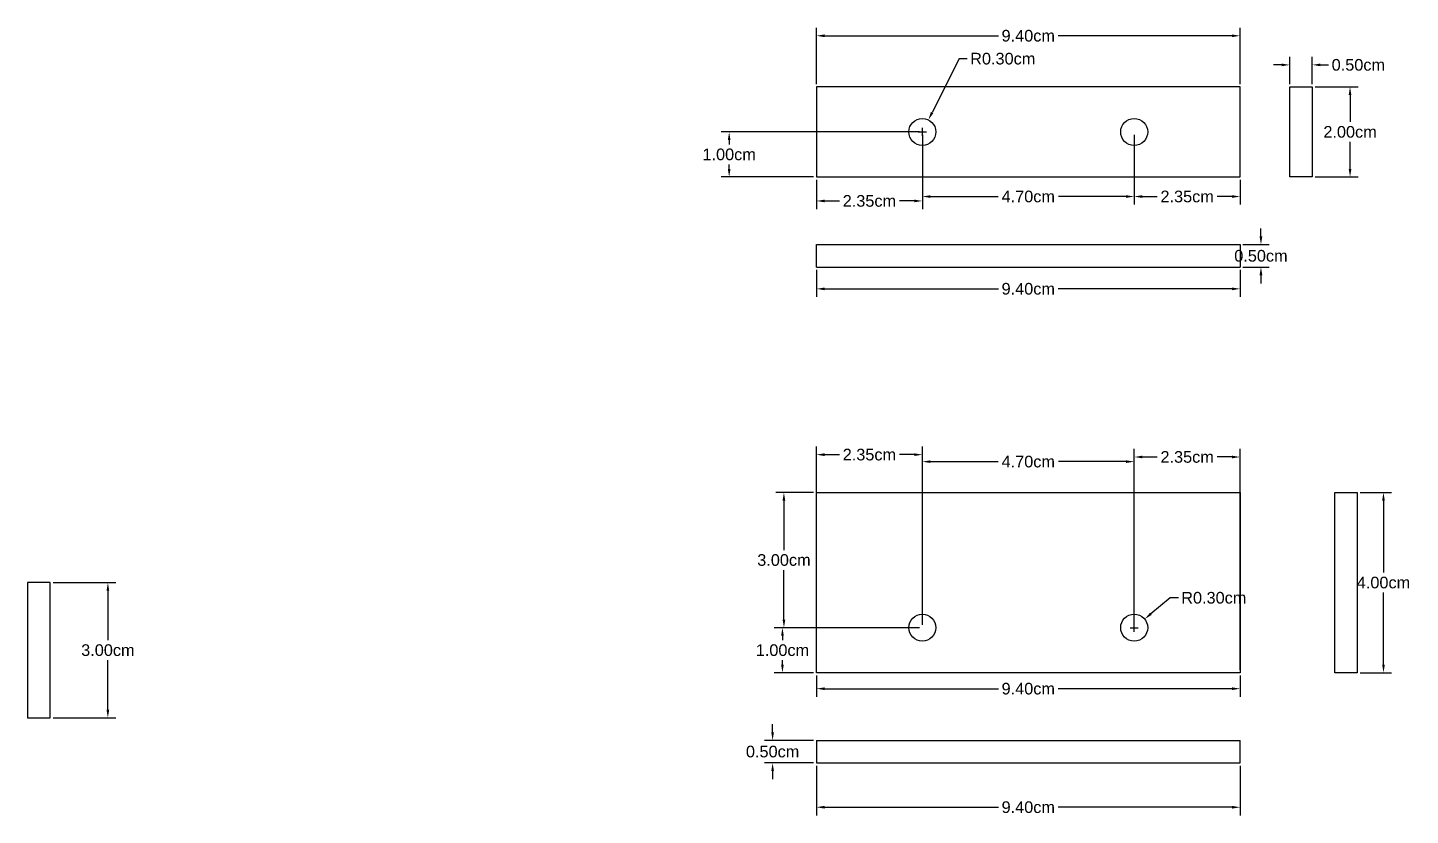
# Model space of a CAD drawing. Header units: inches. Extents: x 16.4 to 88.2, y 9.9 to 27.8.
# Drawn here: x 57.5 to 88.18, y 10.34 to 27.81 of the extents above; entities that cross this region are included whole.
import ezdxf

# ---------------------------------------------------------------- set-up
doc = ezdxf.new("R2010")
doc.units = ezdxf.units.IN
doc.header["$MEASUREMENT"] = 0
doc.layers.add('dim', color=70, linetype='Continuous')
doc.styles.get("Standard").update_dxf_attribs({"font": 'arial.ttf'})
doc.dimstyles.get("Standard").update_dxf_attribs({"dimtxt": 0.2585, "dimasz": 0.18, "dimexe": 0.18, "dimexo": 0.0625, "dimgap": 0.09, "dimtad": 0, "dimtih": 1, "dimtoh": 1, "dimzin": 0, "dimdsep": 46, "dimtxsty": 'Standard', "dimcen": 0.09, "dimazin": 0, "dimtfac": 1, "dimtofl": 0, "dimtmove": 0, "dimatfit": 3, "dimfxl": 1, "dimtolj": 1, "dimtzin": 0, "dimarcsym": 0})

# ---------------------------------------------------------------- blocks, each defined once
blk = doc.blocks.new('*D41')
at = {"layer": 'Defpoints', "color": 0, "lineweight": -3, "transparency": 16777216}
for p in [(58, 15.5), (58, 12.5), (59.28, 12.5)]:
    blk.add_point(p, dxfattribs=at)
at = {"layer": 'dim', "color": 0, "lineweight": -2, "transparency": 16777216}
for p, q in [((58.063, 15.5), (59.46, 15.5)), ((59.28, 15.32), (59.28, 14.222)), ((59.28, 12.68), (59.28, 13.778)), ((58.063, 12.5), (59.46, 12.5))]:
    blk.add_line(p, q, dxfattribs=at)
at = {"layer": 'dim', "color": 0, "lineweight": -3, "transparency": 16777216}
for points in [[(59.25, 15.32), (59.31, 15.32), (59.28, 15.5)], [(59.25, 12.68), (59.31, 12.68), (59.28, 12.5)]]:
    blk.add_solid(points, dxfattribs=at)
at = {"layer": 'dim', "color": 0, "lineweight": -3, "transparency": 16777216, "insert": (59.28, 14), "char_height": 0.2585, "attachment_point": 5}
blk.add_mtext('\\A1;3.00cm', dxfattribs=at)
blk = doc.blocks.new('*D42')
at = {"layer": 'Defpoints', "color": 0, "lineweight": -3, "transparency": 16777216}
for p in [(75, 13.5), (84.4, 13.5), (84.4, 13.146)]:
    blk.add_point(p, dxfattribs=at)
at = {"layer": 'dim', "color": 0, "lineweight": -2, "transparency": 16777216}
for p, q in [((75, 13.438), (75, 12.966)), ((84.4, 13.438), (84.4, 12.966)), ((75.18, 13.146), (79.037, 13.146)), ((84.22, 13.146), (80.363, 13.146))]:
    blk.add_line(p, q, dxfattribs=at)
at = {"layer": 'dim', "color": 0, "lineweight": -3, "transparency": 16777216}
for points in [[(75.18, 13.176), (75.18, 13.116), (75, 13.146)], [(84.22, 13.176), (84.22, 13.116), (84.4, 13.146)]]:
    blk.add_solid(points, dxfattribs=at)
at = {"layer": 'dim', "color": 0, "lineweight": -3, "transparency": 16777216, "insert": (79.7, 13.146), "char_height": 0.2585, "attachment_point": 5}
blk.add_mtext('\\A1;9.40cm', dxfattribs=at)
blk = doc.blocks.new('*D43')
at = {"layer": 'Defpoints', "color": 0, "lineweight": -3, "transparency": 16777216}
for p in [(77.35, 18.339), (77.35, 14.5), (75, 13.5)]:
    blk.add_point(p, dxfattribs=at)
at = {"layer": 'dim', "color": 0, "lineweight": -2, "transparency": 16777216}
for p, q in [((75, 13.562), (75, 18.519)), ((77.35, 14.562), (77.35, 18.519)), ((75.18, 18.339), (75.51, 18.339)), ((77.17, 18.339), (76.84, 18.339))]:
    blk.add_line(p, q, dxfattribs=at)
at = {"layer": 'dim', "color": 0, "lineweight": -3, "transparency": 16777216}
for points in [[(75.18, 18.369), (75.18, 18.309), (75, 18.339)], [(77.17, 18.369), (77.17, 18.309), (77.35, 18.339)]]:
    blk.add_solid(points, dxfattribs=at)
at = {"layer": 'dim', "color": 0, "lineweight": -3, "transparency": 16777216, "insert": (76.175, 18.339), "char_height": 0.2585, "attachment_point": 5}
blk.add_mtext('\\A1;2.35cm', dxfattribs=at)
blk = doc.blocks.new('*D44')
at = {"layer": 'Defpoints', "color": 0, "lineweight": -3, "transparency": 16777216}
for p in [(84.4, 18.287), (82.05, 14.5), (84.4, 13.5)]:
    blk.add_point(p, dxfattribs=at)
at = {"layer": 'dim', "color": 0, "lineweight": -2, "transparency": 16777216}
for p, q in [((82.05, 14.562), (82.05, 18.467)), ((84.4, 13.562), (84.4, 18.467)), ((82.23, 18.287), (82.56, 18.287)), ((84.22, 18.287), (83.89, 18.287))]:
    blk.add_line(p, q, dxfattribs=at)
at = {"layer": 'dim', "color": 0, "lineweight": -3, "transparency": 16777216}
for points in [[(82.23, 18.317), (82.23, 18.257), (82.05, 18.287)], [(84.22, 18.317), (84.22, 18.257), (84.4, 18.287)]]:
    blk.add_solid(points, dxfattribs=at)
at = {"layer": 'dim', "color": 0, "lineweight": -3, "transparency": 16777216, "insert": (83.225, 18.287), "char_height": 0.2585, "attachment_point": 5}
blk.add_mtext('\\A1;2.35cm', dxfattribs=at)
blk = doc.blocks.new('*D45')
at = {"layer": 'Defpoints', "color": 0, "lineweight": -3, "transparency": 16777216}
for p in [(82.05, 18.184), (77.35, 14.5), (82.05, 14.5)]:
    blk.add_point(p, dxfattribs=at)
at = {"layer": 'dim', "color": 0, "lineweight": -2, "transparency": 16777216}
for p, q in [((77.35, 14.562), (77.35, 18.364)), ((77.53, 18.184), (79.032, 18.184)), ((81.87, 18.184), (80.368, 18.184)), ((82.05, 14.562), (82.05, 18.364))]:
    blk.add_line(p, q, dxfattribs=at)
at = {"layer": 'dim', "color": 0, "lineweight": -3, "transparency": 16777216}
for points in [[(77.53, 18.214), (77.53, 18.154), (77.35, 18.184)], [(81.87, 18.214), (81.87, 18.154), (82.05, 18.184)]]:
    blk.add_solid(points, dxfattribs=at)
at = {"layer": 'dim', "color": 0, "lineweight": -3, "transparency": 16777216, "insert": (79.7, 18.184), "char_height": 0.2585, "attachment_point": 5}
blk.add_mtext('\\A1;4.70cm', dxfattribs=at)
blk = doc.blocks.new('*D47')
at = {"layer": 'Defpoints', "color": 0, "lineweight": -3, "transparency": 16777216}
for p in [(75, 12), (74.028, 11.5), (75, 11.5)]:
    blk.add_point(p, dxfattribs=at)
at = {"layer": 'dim', "color": 0, "lineweight": -2, "transparency": 16777216}
for p, q in [((74.028, 12.18), (74.028, 12.36)), ((74.938, 12), (73.848, 12)), ((74.938, 11.5), (73.848, 11.5)), ((74.028, 11.32), (74.028, 11.14))]:
    blk.add_line(p, q, dxfattribs=at)
at = {"layer": 'dim', "color": 0, "lineweight": -3, "transparency": 16777216}
for points in [[(73.998, 12.18), (74.058, 12.18), (74.028, 12)], [(73.998, 11.32), (74.058, 11.32), (74.028, 11.5)]]:
    blk.add_solid(points, dxfattribs=at)
at = {"layer": 'dim', "color": 0, "lineweight": -3, "transparency": 16777216, "insert": (74.028, 11.75), "char_height": 0.2585, "attachment_point": 5}
blk.add_mtext('\\A1;0.50cm', dxfattribs=at)
blk = doc.blocks.new('*D48')
at = {"layer": 'Defpoints', "color": 0, "lineweight": -3, "transparency": 16777216}
for p in [(75, 11.5), (84.4, 11.5), (84.4, 10.516)]:
    blk.add_point(p, dxfattribs=at)
at = {"layer": 'dim', "color": 0, "lineweight": -2, "transparency": 16777216}
for p, q in [((75, 11.438), (75, 10.336)), ((84.4, 11.438), (84.4, 10.336)), ((75.18, 10.516), (79.037, 10.516)), ((84.22, 10.516), (80.363, 10.516))]:
    blk.add_line(p, q, dxfattribs=at)
at = {"layer": 'dim', "color": 0, "lineweight": -3, "transparency": 16777216}
for points in [[(75.18, 10.546), (75.18, 10.486), (75, 10.516)], [(84.22, 10.546), (84.22, 10.486), (84.4, 10.516)]]:
    blk.add_solid(points, dxfattribs=at)
at = {"layer": 'dim', "color": 0, "lineweight": -3, "transparency": 16777216, "insert": (79.7, 10.516), "char_height": 0.2585, "attachment_point": 5}
blk.add_mtext('\\A1;9.40cm', dxfattribs=at)
blk = doc.blocks.new('*D49')
at = {"layer": 'Defpoints', "color": 0, "lineweight": -3, "transparency": 16777216}
for p in [(74.246, 14.5), (77.35, 14.5), (75, 13.5)]:
    blk.add_point(p, dxfattribs=at)
at = {"layer": 'dim', "color": 0, "lineweight": -2, "transparency": 16777216}
for p, q in [((77.288, 14.5), (74.066, 14.5)), ((74.246, 14.32), (74.246, 14.222)), ((74.938, 13.5), (74.066, 13.5)), ((74.246, 13.68), (74.246, 13.778))]:
    blk.add_line(p, q, dxfattribs=at)
at = {"layer": 'dim', "color": 0, "lineweight": -3, "transparency": 16777216}
for points in [[(74.216, 14.32), (74.276, 14.32), (74.246, 14.5)], [(74.216, 13.68), (74.276, 13.68), (74.246, 13.5)]]:
    blk.add_solid(points, dxfattribs=at)
at = {"layer": 'dim', "color": 0, "lineweight": -3, "transparency": 16777216, "insert": (74.246, 14), "char_height": 0.2585, "attachment_point": 5}
blk.add_mtext('\\A1;1.00cm', dxfattribs=at)
blk = doc.blocks.new('*D50')
at = {"layer": 'Defpoints', "color": 0, "lineweight": -3, "transparency": 16777216}
for p in [(74.279, 17.5), (75, 17.5), (77.35, 14.5)]:
    blk.add_point(p, dxfattribs=at)
at = {"layer": 'dim', "color": 0, "lineweight": -2, "transparency": 16777216}
for p, q in [((74.938, 17.5), (74.099, 17.5)), ((74.279, 17.32), (74.279, 16.222)), ((74.279, 14.68), (74.279, 15.778)), ((77.288, 14.5), (74.099, 14.5))]:
    blk.add_line(p, q, dxfattribs=at)
at = {"layer": 'dim', "color": 0, "lineweight": -3, "transparency": 16777216}
for points in [[(74.249, 17.32), (74.309, 17.32), (74.279, 17.5)], [(74.249, 14.68), (74.309, 14.68), (74.279, 14.5)]]:
    blk.add_solid(points, dxfattribs=at)
at = {"layer": 'dim', "color": 0, "lineweight": -3, "transparency": 16777216, "insert": (74.279, 16), "char_height": 0.2585, "attachment_point": 5}
blk.add_mtext('\\A1;3.00cm', dxfattribs=at)
blk = doc.blocks.new('*D51')
at = {"layer": 'Defpoints', "color": 0, "lineweight": -3, "transparency": 16777216}
for p in [(87, 17.5), (87, 13.5), (87.581, 13.5)]:
    blk.add_point(p, dxfattribs=at)
at = {"layer": 'dim', "color": 0, "lineweight": -2, "transparency": 16777216}
for p, q in [((87.063, 17.5), (87.761, 17.5)), ((87.581, 17.32), (87.581, 15.722)), ((87.581, 13.68), (87.581, 15.278)), ((87.063, 13.5), (87.761, 13.5))]:
    blk.add_line(p, q, dxfattribs=at)
at = {"layer": 'dim', "color": 0, "lineweight": -3, "transparency": 16777216}
for points in [[(87.551, 17.32), (87.611, 17.32), (87.581, 17.5)], [(87.551, 13.68), (87.611, 13.68), (87.581, 13.5)]]:
    blk.add_solid(points, dxfattribs=at)
at = {"layer": 'dim', "color": 0, "lineweight": -3, "transparency": 16777216, "insert": (87.581, 15.5), "char_height": 0.2585, "attachment_point": 5}
blk.add_mtext('\\A1;4.00cm', dxfattribs=at)
blk = doc.blocks.new('*D52')
at = {"layer": 'Defpoints', "color": 0, "lineweight": -3, "transparency": 16777216}
for p in [(82.05, 14.5), (82.281, 14.691)]:
    blk.add_point(p, dxfattribs=at)
at = {"layer": 'dim', "color": 0, "lineweight": -2, "transparency": 16777216}
for p, q in [((82.85, 15.162), (82.42, 14.806)), ((83.03, 15.162), (82.85, 15.162)), ((81.96, 14.5), (82.14, 14.5)), ((82.05, 14.41), (82.05, 14.59))]:
    blk.add_line(p, q, dxfattribs=at)
at = {"layer": 'dim', "color": 0, "lineweight": -3, "transparency": 16777216}
blk.add_solid([(82.401, 14.829), (82.439, 14.783), (82.281, 14.691)], dxfattribs=at)
at = {"layer": 'dim', "color": 0, "lineweight": -3, "transparency": 16777216, "insert": (83.816, 15.162), "char_height": 0.2585, "attachment_point": 5}
blk.add_mtext('\\A1;R0.30cm', dxfattribs=at)
blk = doc.blocks.new('*D53')
at = {"layer": 'Defpoints', "color": 0, "lineweight": -3, "transparency": 16777216}
for p in [(77.35, 25.5), (77.485, 25.768)]:
    blk.add_point(p, dxfattribs=at)
at = {"layer": 'dim', "color": 0, "lineweight": -2, "transparency": 16777216}
for p, q in [((78.167, 27.124), (77.566, 25.929)), ((78.347, 27.124), (78.167, 27.124)), ((77.26, 25.5), (77.44, 25.5)), ((77.35, 25.41), (77.35, 25.59))]:
    blk.add_line(p, q, dxfattribs=at)
at = {"layer": 'dim', "color": 0, "lineweight": -3, "transparency": 16777216}
blk.add_solid([(77.539, 25.942), (77.593, 25.915), (77.485, 25.768)], dxfattribs=at)
at = {"layer": 'dim', "color": 0, "lineweight": -3, "transparency": 16777216, "insert": (79.134, 27.124), "char_height": 0.2585, "attachment_point": 5}
blk.add_mtext('\\A1;R0.30cm', dxfattribs=at)
blk = doc.blocks.new('*D54')
at = {"layer": 'Defpoints', "color": 0, "lineweight": -3, "transparency": 16777216}
for p in [(84.4, 27.633), (75, 26.5), (84.4, 26.5)]:
    blk.add_point(p, dxfattribs=at)
at = {"layer": 'dim', "color": 0, "lineweight": -2, "transparency": 16777216}
for p, q in [((75, 26.562), (75, 27.813)), ((75.18, 27.633), (79.037, 27.633)), ((84.22, 27.633), (80.363, 27.633)), ((84.4, 26.562), (84.4, 27.813))]:
    blk.add_line(p, q, dxfattribs=at)
at = {"layer": 'dim', "color": 0, "lineweight": -3, "transparency": 16777216}
for points in [[(75.18, 27.663), (75.18, 27.603), (75, 27.633)], [(84.22, 27.663), (84.22, 27.603), (84.4, 27.633)]]:
    blk.add_solid(points, dxfattribs=at)
at = {"layer": 'dim', "color": 0, "lineweight": -3, "transparency": 16777216, "insert": (79.7, 27.633), "char_height": 0.2585, "attachment_point": 5}
blk.add_mtext('\\A1;9.40cm', dxfattribs=at)
blk = doc.blocks.new('*D55')
at = {"layer": 'Defpoints', "color": 0, "lineweight": -3, "transparency": 16777216}
for p in [(77.35, 25.5), (75, 24.5), (77.35, 23.968)]:
    blk.add_point(p, dxfattribs=at)
at = {"layer": 'dim', "color": 0, "lineweight": -2, "transparency": 16777216}
for p, q in [((77.35, 25.438), (77.35, 23.788)), ((75, 24.438), (75, 23.788)), ((75.18, 23.968), (75.51, 23.968)), ((77.17, 23.968), (76.84, 23.968))]:
    blk.add_line(p, q, dxfattribs=at)
at = {"layer": 'dim', "color": 0, "lineweight": -3, "transparency": 16777216}
for points in [[(75.18, 23.998), (75.18, 23.938), (75, 23.968)], [(77.17, 23.998), (77.17, 23.938), (77.35, 23.968)]]:
    blk.add_solid(points, dxfattribs=at)
at = {"layer": 'dim', "color": 0, "lineweight": -3, "transparency": 16777216, "insert": (76.175, 23.968), "char_height": 0.2585, "attachment_point": 5}
blk.add_mtext('\\A1;2.35cm', dxfattribs=at)
blk = doc.blocks.new('*D56')
at = {"layer": 'Defpoints', "color": 0, "lineweight": -3, "transparency": 16777216}
for p in [(82.05, 25.5), (84.4, 24.5), (84.4, 24.066)]:
    blk.add_point(p, dxfattribs=at)
at = {"layer": 'dim', "color": 0, "lineweight": -2, "transparency": 16777216}
for p, q in [((82.05, 25.438), (82.05, 23.886)), ((84.4, 24.438), (84.4, 23.886)), ((82.23, 24.066), (82.56, 24.066)), ((84.22, 24.066), (83.89, 24.066))]:
    blk.add_line(p, q, dxfattribs=at)
at = {"layer": 'dim', "color": 0, "lineweight": -3, "transparency": 16777216}
for points in [[(82.23, 24.096), (82.23, 24.036), (82.05, 24.066)], [(84.22, 24.096), (84.22, 24.036), (84.4, 24.066)]]:
    blk.add_solid(points, dxfattribs=at)
at = {"layer": 'dim', "color": 0, "lineweight": -3, "transparency": 16777216, "insert": (83.225, 24.066), "char_height": 0.2585, "attachment_point": 5}
blk.add_mtext('\\A1;2.35cm', dxfattribs=at)
blk = doc.blocks.new('*D57')
at = {"layer": 'Defpoints', "color": 0, "lineweight": -3, "transparency": 16777216}
for p in [(77.35, 25.5), (82.05, 25.5), (82.05, 24.066)]:
    blk.add_point(p, dxfattribs=at)
at = {"layer": 'dim', "color": 0, "lineweight": -2, "transparency": 16777216}
for p, q in [((77.35, 25.437), (77.35, 23.886)), ((82.05, 25.437), (82.05, 23.886)), ((77.53, 24.066), (79.032, 24.066)), ((81.87, 24.066), (80.368, 24.066))]:
    blk.add_line(p, q, dxfattribs=at)
at = {"layer": 'dim', "color": 0, "lineweight": -3, "transparency": 16777216}
for points in [[(77.53, 24.096), (77.53, 24.036), (77.35, 24.066)], [(81.87, 24.096), (81.87, 24.036), (82.05, 24.066)]]:
    blk.add_solid(points, dxfattribs=at)
at = {"layer": 'dim', "color": 0, "lineweight": -3, "transparency": 16777216, "insert": (79.7, 24.066), "char_height": 0.2585, "attachment_point": 5}
blk.add_mtext('\\A1;4.70cm', dxfattribs=at)
blk = doc.blocks.new('*D58')
at = {"layer": 'Defpoints', "color": 0, "lineweight": -3, "transparency": 16777216}
for p in [(77.35, 25.5), (73.064, 24.5), (75, 24.5)]:
    blk.add_point(p, dxfattribs=at)
at = {"layer": 'dim', "color": 0, "lineweight": -2, "transparency": 16777216}
for p, q in [((77.287, 25.5), (72.884, 25.5)), ((73.064, 25.32), (73.064, 25.222)), ((73.064, 24.68), (73.064, 24.778)), ((74.938, 24.5), (72.884, 24.5))]:
    blk.add_line(p, q, dxfattribs=at)
at = {"layer": 'dim', "color": 0, "lineweight": -3, "transparency": 16777216}
for points in [[(73.034, 25.32), (73.094, 25.32), (73.064, 25.5)], [(73.034, 24.68), (73.094, 24.68), (73.064, 24.5)]]:
    blk.add_solid(points, dxfattribs=at)
at = {"layer": 'dim', "color": 0, "lineweight": -3, "transparency": 16777216, "insert": (73.064, 25), "char_height": 0.2585, "attachment_point": 5}
blk.add_mtext('\\A1;1.00cm', dxfattribs=at)
blk = doc.blocks.new('*D59')
at = {"layer": 'Defpoints', "color": 0, "lineweight": -3, "transparency": 16777216}
for p in [(86, 26.987), (85.5, 26.5), (86, 26.5)]:
    blk.add_point(p, dxfattribs=at)
at = {"layer": 'dim', "color": 0, "lineweight": -2, "transparency": 16777216}
for p, q in [((85.5, 26.562), (85.5, 27.167)), ((86, 26.562), (86, 27.167)), ((85.32, 26.987), (85.14, 26.987)), ((86.18, 26.987), (86.36, 26.987))]:
    blk.add_line(p, q, dxfattribs=at)
at = {"layer": 'dim', "color": 0, "lineweight": -3, "transparency": 16777216}
for points in [[(85.32, 27.017), (85.32, 26.957), (85.5, 26.987)], [(86.18, 27.017), (86.18, 26.957), (86, 26.987)]]:
    blk.add_solid(points, dxfattribs=at)
at = {"layer": 'dim', "color": 0, "lineweight": -3, "transparency": 16777216, "insert": (87.023, 26.987), "char_height": 0.2585, "attachment_point": 5}
blk.add_mtext('\\A1;0.50cm', dxfattribs=at)
blk = doc.blocks.new('*D60')
at = {"layer": 'Defpoints', "color": 0, "lineweight": -3, "transparency": 16777216}
for p in [(86, 26.5), (86.839, 26.5), (86, 24.5)]:
    blk.add_point(p, dxfattribs=at)
at = {"layer": 'dim', "color": 0, "lineweight": -2, "transparency": 16777216}
for p, q in [((86.063, 26.5), (87.019, 26.5)), ((86.839, 26.32), (86.839, 25.722)), ((86.839, 24.68), (86.839, 25.278)), ((86.063, 24.5), (87.019, 24.5))]:
    blk.add_line(p, q, dxfattribs=at)
at = {"layer": 'dim', "color": 0, "lineweight": -3, "transparency": 16777216}
for points in [[(86.809, 26.32), (86.869, 26.32), (86.839, 26.5)], [(86.809, 24.68), (86.869, 24.68), (86.839, 24.5)]]:
    blk.add_solid(points, dxfattribs=at)
at = {"layer": 'dim', "color": 0, "lineweight": -3, "transparency": 16777216, "insert": (86.839, 25.5), "char_height": 0.2585, "attachment_point": 5}
blk.add_mtext('\\A1;2.00cm', dxfattribs=at)
blk = doc.blocks.new('*D61')
at = {"layer": 'Defpoints', "color": 0, "lineweight": -3, "transparency": 16777216}
for p in [(75, 22.5), (84.4, 22.5), (84.4, 22.018)]:
    blk.add_point(p, dxfattribs=at)
at = {"layer": 'dim', "color": 0, "lineweight": -2, "transparency": 16777216}
for p, q in [((75, 22.438), (75, 21.838)), ((84.4, 22.438), (84.4, 21.838)), ((75.18, 22.018), (79.037, 22.018)), ((84.22, 22.018), (80.363, 22.018))]:
    blk.add_line(p, q, dxfattribs=at)
at = {"layer": 'dim', "color": 0, "lineweight": -3, "transparency": 16777216}
for points in [[(75.18, 22.048), (75.18, 21.988), (75, 22.018)], [(84.22, 22.048), (84.22, 21.988), (84.4, 22.018)]]:
    blk.add_solid(points, dxfattribs=at)
at = {"layer": 'dim', "color": 0, "lineweight": -3, "transparency": 16777216, "insert": (79.7, 22.018), "char_height": 0.2585, "attachment_point": 5}
blk.add_mtext('\\A1;9.40cm', dxfattribs=at)
blk = doc.blocks.new('*D62')
at = {"layer": 'Defpoints', "color": 0, "lineweight": -3, "transparency": 16777216}
for p in [(84.4, 23), (84.4, 22.5), (84.862, 22.5)]:
    blk.add_point(p, dxfattribs=at)
at = {"layer": 'dim', "color": 0, "lineweight": -2, "transparency": 16777216}
for p, q in [((84.862, 23.18), (84.862, 23.36)), ((84.463, 23), (85.042, 23)), ((84.463, 22.5), (85.042, 22.5)), ((84.862, 22.32), (84.862, 22.14))]:
    blk.add_line(p, q, dxfattribs=at)
at = {"layer": 'dim', "color": 0, "lineweight": -3, "transparency": 16777216}
for points in [[(84.832, 23.18), (84.892, 23.18), (84.862, 23)], [(84.832, 22.32), (84.892, 22.32), (84.862, 22.5)]]:
    blk.add_solid(points, dxfattribs=at)
at = {"layer": 'dim', "color": 0, "lineweight": -3, "transparency": 16777216, "insert": (84.862, 22.75), "char_height": 0.2585, "attachment_point": 5}
blk.add_mtext('\\A1;0.50cm', dxfattribs=at)

msp = doc.modelspace()

# ---------------------------------------------------------------- linework, layer by layer
at = {"lineweight": -3}
for p, q in [((84.4, 26.5), (75, 26.5)), ((75, 26.5), (75, 24.5)), ((84.4, 24.5), (84.4, 26.5)), ((85.5, 26.5), (86, 26.5)), ((85.5, 24.5), (85.5, 26.5)), ((86, 26.5), (86, 24.5)), ((75, 24.5), (84.4, 24.5)), ((86, 24.5), (85.5, 24.5)), ((75, 22.5), (75, 23)), ((75, 23), (84.4, 23)), ((84.4, 23), (84.4, 22.5)), ((75, 22.5), (84.4, 22.5)), ((75, 17.5), (84.4, 17.5)), ((75, 13.5), (75, 17.5)), ((84.4, 17.5), (84.4, 13.5)), ((86.5, 17.5), (87, 17.5)), ((86.5, 13.5), (86.5, 17.5)), ((87, 17.5), (87, 13.5)), ((57.5, 15.5), (57.5, 12.5)), ((58, 15.5), (57.5, 15.5)), ((58, 12.5), (58, 15.5)), ((84.4, 13.5), (75, 13.5)), ((87, 13.5), (86.5, 13.5)), ((57.5, 12.5), (58, 12.5)), ((75, 12), (75, 11.5)), ((75, 12), (84.4, 12)), ((84.4, 11.5), (84.4, 12)), ((75, 11.5), (84.4, 11.5))]:
    msp.add_line(p, q, dxfattribs=at)
for centre in [(77.35, 25.5), (82.05, 25.5), (77.35, 14.5), (82.05, 14.5)]:
    msp.add_circle(centre, 0.3, dxfattribs=at)

# ---------------------------------------------------------------- dimensions: what is measured, and where the dimension line sits
at = {"layer": 'dim', "lineweight": -3}
for base, p1, p2, picture, middle in [((84.4, 27.633), (75, 26.5), (84.4, 26.5), '*D54', (79.7, 27.633)), ((86, 26.987), (85.5, 26.5), (86, 26.5), '*D59', (87.023, 26.987)), ((77.35, 23.968), (75, 24.5), (77.35, 25.5), '*D55', (76.175, 23.968)), ((82.05, 24.066), (77.35, 25.5), (82.05, 25.5), '*D57', (79.7, 24.066)), ((84.4, 24.066), (82.05, 25.5), (84.4, 24.5), '*D56', (83.225, 24.066)), ((84.4, 22.018), (75, 22.5), (84.4, 22.5), '*D61', (79.7, 22.018)), ((77.35, 18.339), (75, 13.5), (77.35, 14.5), '*D43', (76.175, 18.339)), ((84.4, 18.287), (82.05, 14.5), (84.4, 13.5), '*D44', (83.225, 18.287)), ((82.05, 18.184), (77.35, 14.5), (82.05, 14.5), '*D45', (79.7, 18.184)), ((84.4, 13.146), (75, 13.5), (84.4, 13.5), '*D42', (79.7, 13.146)), ((84.4, 10.516), (75, 11.5), (84.4, 11.5), '*D48', (79.7, 10.516))]:
    dim = msp.add_linear_dim(base=base, p1=p1, p2=p2, dimstyle='Standard', override={"dimpost": 'cm'}, dxfattribs=at)
    dim.commit()
    dim.dimension.update_dxf_attribs({"geometry": picture, "text_midpoint": middle})
for center, mpoint, picture, middle in [((77.35, 25.5), (77.485, 25.768), '*D53', (79.134, 27.124)), ((82.05, 14.5), (82.281, 14.691), '*D52', (83.816, 15.162))]:
    dim = msp.add_radius_dim(center=center, mpoint=mpoint, dimstyle='Standard', override={"dimpost": 'cm'}, dxfattribs=at)
    dim.commit()
    dim.dimension.update_dxf_attribs({"geometry": picture, "text_midpoint": middle, "dimtype": 164})
for base, p1, p2, picture, middle in [((86.839, 26.5), (86, 24.5), (86, 26.5), '*D60', (86.839, 25.5)), ((73.064, 24.5), (77.35, 25.5), (75, 24.5), '*D58', (73.064, 25)), ((84.862, 22.5), (84.4, 23), (84.4, 22.5), '*D62', (84.862, 22.75)), ((74.279, 17.5), (77.35, 14.5), (75, 17.5), '*D50', (74.279, 16)), ((87.581, 13.5), (87, 17.5), (87, 13.5), '*D51', (87.581, 15.5)), ((59.28, 12.5), (58, 15.5), (58, 12.5), '*D41', (59.28, 14)), ((74.246, 14.5), (75, 13.5), (77.35, 14.5), '*D49', (74.246, 14)), ((74.028, 11.5), (75, 12), (75, 11.5), '*D47', (74.028, 11.75))]:
    dim = msp.add_linear_dim(base=base, p1=p1, p2=p2, angle=90, dimstyle='Standard', override={"dimpost": 'cm'}, dxfattribs=at)
    dim.commit()
    dim.dimension.update_dxf_attribs({"geometry": picture, "text_midpoint": middle})

doc.saveas('drawing.dxf')
